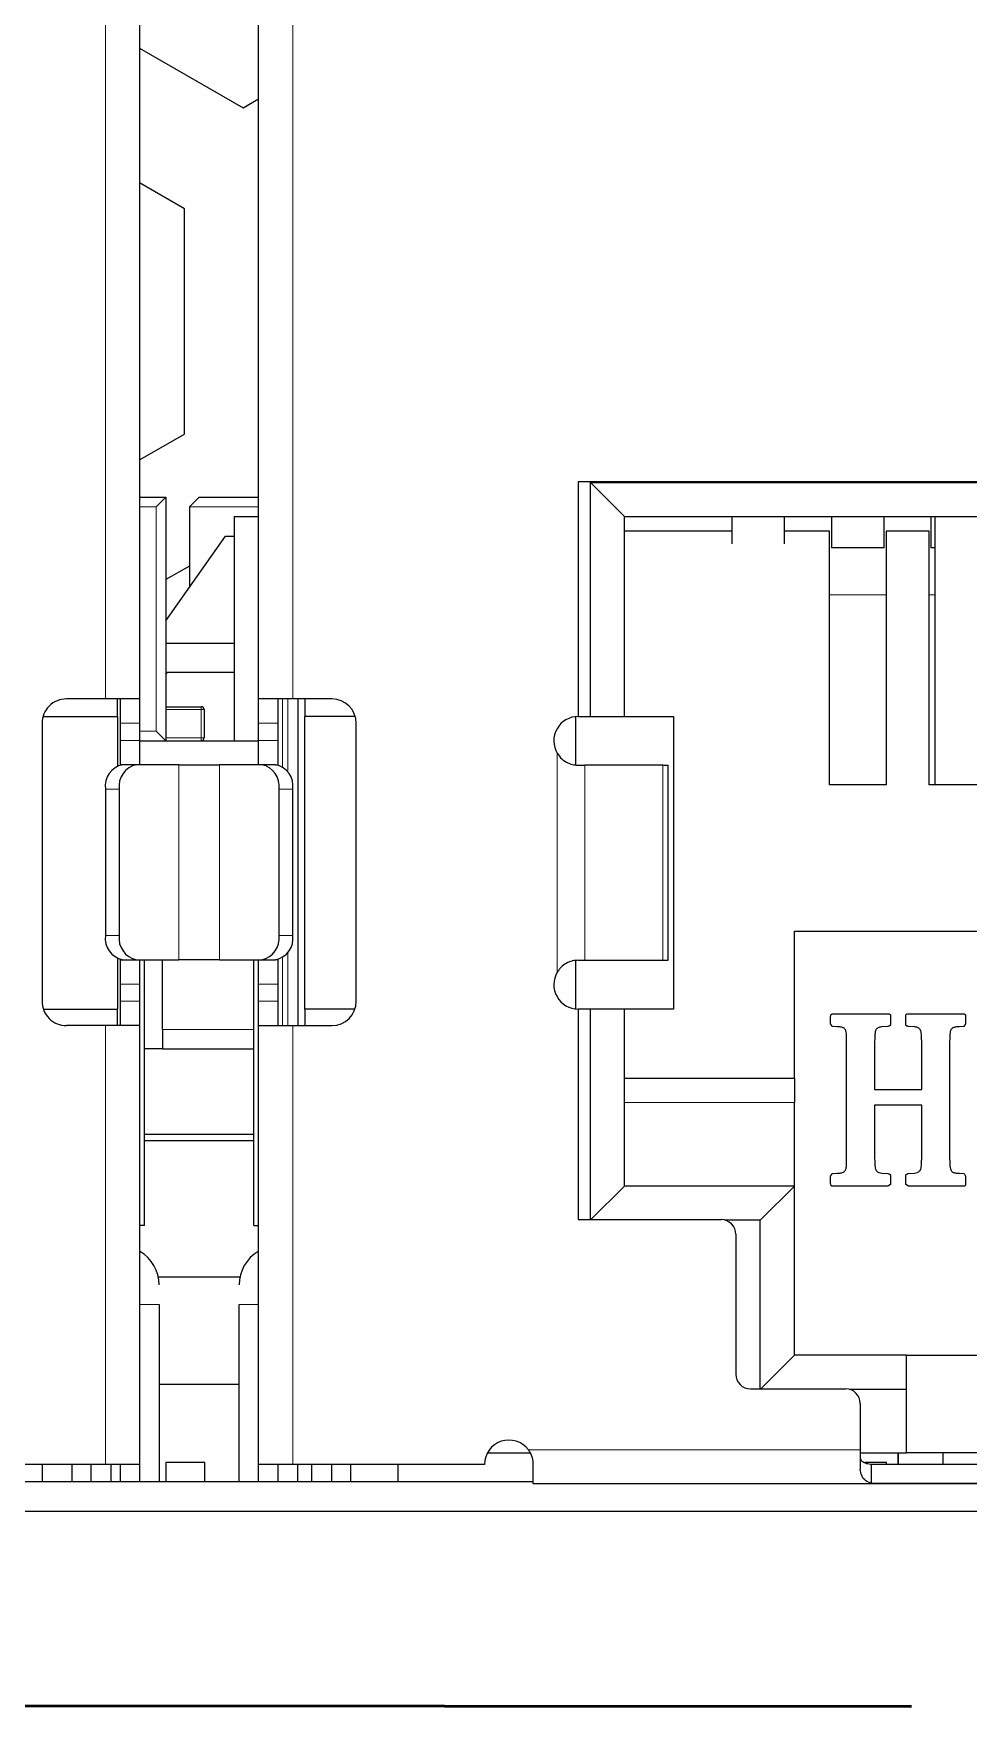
# Model space of a CAD drawing. Extents: x -260425 to 1294666, y -169889 to -2349.
# Drawn here: x 1000585.6 to 1000681.4, y -26633.6 to -26462 of the extents above; entities that cross this region are included whole.
import ezdxf

# ---------------------------------------------------------------- set-up
doc = ezdxf.new("R2010")
doc.units = 0
doc.header["$LTSCALE"] = 100
doc.layers.add('case', color=7, linetype='Continuous')
doc.layers.add('marking', color=7, linetype='Continuous')

# ---------------------------------------------------------------- blocks, each defined once
blk = doc.blocks.new('АТС')
at = {"layer": 'case', "lineweight": 18}
for points in [[(2135.9, 30.29), (2135.9, 30.29), (2135.9, -61.71), (2135.9, -61.71)], [(2155.1, -61.71), (2155.1, -61.71), (2155.1, 30.29), (2155.1, 30.29)], [(2141.1, -42.01), (2141.1, -42.01), (2139.4, -42.01), (2139.4, -42.01)], [(2141.1, -65.01), (2141.1, -65.01), (2141.1, -42.01), (2141.1, -42.01)], [(2151.6, -42.01), (2151.6, -42.01), (2144.5, -42.01), (2144.5, -42.01)], [(2215.9, -51.03), (2215.9, -51.03), (2210.1, -51.03), (2210.1, -51.03)], [(2220.9, -51.03), (2220.9, -51.03), (2220.3, -51.03), (2220.3, -51.03)], [(2154.04, -68.67), (2154.04, -68.67), (2154.04, -61.71), (2154.04, -61.71)], [(2154.58, -61.71), (2154.58, -61.71), (2154.58, -69.18), (2154.58, -69.18)], [(2145.7, -62.81), (2145.7, -62.81), (2142.1, -62.81), (2142.1, -62.81)], [(2145.7, -62.81), (2145.7, -62.81), (2145.7, -62.51), (2145.7, -62.51)], [(2146, -62.81), (2146, -62.81), (2145.7, -62.81), (2145.7, -62.81)], [(2145.7, -65.71), (2145.7, -65.71), (2145.7, -62.81), (2145.7, -62.81)], [(2137.4, -64.21), (2137.4, -64.21), (2139.4, -64.21), (2139.4, -64.21)], [(2139.4, -65.01), (2139.4, -65.01), (2141.1, -65.01), (2141.1, -65.01)], [(2151.6, -64.21), (2151.6, -64.21), (2153.6, -64.21), (2153.6, -64.21)], [(2139.4, -65.96), (2139.4, -65.96), (2137.4, -65.96), (2137.4, -65.96)], [(2142.1, -65.71), (2142.1, -65.71), (2145.7, -65.71), (2145.7, -65.71)], [(2145.7, -65.71), (2145.7, -65.71), (2146, -65.71), (2146, -65.71)], [(2145.7, -66.01), (2145.7, -66.01), (2145.7, -65.71), (2145.7, -65.71)], [(2151.6, -65.96), (2151.6, -65.96), (2153.6, -65.96), (2153.6, -65.96)], [(2143.41, -88.46), (2143.41, -88.46), (2143.41, -68.46), (2143.41, -68.46)], [(2147.59, -68.46), (2147.59, -68.46), (2147.59, -88.46), (2147.59, -88.46)], [(2182.2, -67.29), (2182.2, -67.29), (2182.2, -89.73), (2182.2, -89.73)], [(2185.04, -68.51), (2185.04, -68.51), (2185.04, -88.51), (2185.04, -88.51)], [(2193.03, -88.51), (2193.03, -88.51), (2193.03, -68.51), (2193.03, -68.51)], [(2135.9, -70.96), (2135.9, -70.96), (2137.31, -70.96), (2137.31, -70.96)], [(2155.1, -70.96), (2155.1, -70.96), (2153.69, -70.96), (2153.69, -70.96)], [(2137.31, -85.96), (2137.31, -85.96), (2135.9, -85.96), (2135.9, -85.96)], [(2155.1, -85.96), (2155.1, -85.96), (2153.69, -85.96), (2153.69, -85.96)], [(2154.04, -95.21), (2154.04, -95.21), (2154.04, -88.25), (2154.04, -88.25)], [(2154.58, -87.74), (2154.58, -87.74), (2154.58, -95.21), (2154.58, -95.21)], [(2139.4, -90.96), (2139.4, -90.96), (2137.4, -90.96), (2137.4, -90.96)], [(2151.6, -90.96), (2151.6, -90.96), (2153.6, -90.96), (2153.6, -90.96)], [(2139.4, -92.71), (2139.4, -92.71), (2137.4, -92.71), (2137.4, -92.71)], [(2153.6, -92.71), (2153.6, -92.71), (2151.6, -92.71), (2151.6, -92.71)], [(2135.9, -95.21), (2135.9, -95.21), (2135.9, -140.21), (2135.9, -140.21)], [(2141.73, -95.61), (2141.73, -95.61), (2151.1, -95.61), (2151.1, -95.61)], [(2155.1, -140.21), (2155.1, -140.21), (2155.1, -95.21), (2155.1, -95.21)], [(2206.5, -103.11), (2206.5, -103.11), (2189.1, -103.11), (2189.1, -103.11)], [(2179.25, -138.71), (2179.25, -138.71), (2213.25, -138.71), (2213.25, -138.71)]]:
    blk.add_open_spline(points, degree=3, dxfattribs=at)
at = {"layer": 'case', "lineweight": 25}
for points in [[(2139.4, 30.29), (2139.4, 30.29), (2139.4, -61.71), (2139.4, -61.71)], [(2151.6, -61.71), (2151.6, -61.71), (2151.6, 30.29), (2151.6, 30.29)], [(2139.4, 5.02), (2139.4, 5.02), (2150, -1.1), (2150, -1.1)], [(2150, -1.1), (2150, -1.1), (2151.6, -0.18), (2151.6, -0.18)], [(2144, -11.46), (2144, -11.46), (2139.4, -8.8), (2139.4, -8.8)], [(2144, -34.55), (2144, -34.55), (2144, -11.46), (2144, -11.46)], [(2139.4, -37.21), (2139.4, -37.21), (2144, -34.55), (2144, -34.55)], [(2290.15, -39.46), (2290.15, -39.46), (2184.35, -39.46), (2184.35, -39.46)], [(2184.35, -39.46), (2184.35, -39.46), (2184.35, -63.51), (2184.35, -63.51)], [(2139.4, -41.01), (2139.4, -41.01), (2142.1, -41.01), (2142.1, -41.01)], [(2142.1, -41.01), (2142.1, -41.01), (2141.1, -42.01), (2141.1, -42.01)], [(2142.1, -41.01), (2142.1, -41.01), (2142.1, -66.01), (2142.1, -66.01)], [(2144.5, -42.01), (2144.5, -42.01), (2145.5, -41.01), (2145.5, -41.01)], [(2145.5, -41.01), (2145.5, -41.01), (2151.6, -41.01), (2151.6, -41.01)], [(2185.6, -39.51), (2185.6, -39.51), (2290.15, -39.51), (2290.15, -39.51)], [(2185.6, -63.51), (2185.6, -63.51), (2185.6, -39.51), (2185.6, -39.51)], [(2185.6, -39.51), (2185.6, -39.51), (2189.1, -43.01), (2189.1, -43.01)], [(2144.5, -42.01), (2144.5, -42.01), (2144.5, -50.29), (2144.5, -50.29)], [(2149.1, -43.01), (2149.1, -43.01), (2149.1, -66.01), (2149.1, -66.01)], [(2149.1, -43.01), (2149.1, -43.01), (2151.6, -43.01), (2151.6, -43.01)], [(2189.1, -43.01), (2189.1, -43.01), (2287.9, -43.01), (2287.9, -43.01)], [(2189.1, -63.51), (2189.1, -63.51), (2189.1, -43.01), (2189.1, -43.01)], [(2200.1, -44.51), (2200.1, -44.51), (2189.1, -44.51), (2189.1, -44.51)], [(2200.1, -43.01), (2200.1, -43.01), (2200.1, -45.8), (2200.1, -45.8)], [(2205.5, -45.8), (2205.5, -45.8), (2205.5, -43.01), (2205.5, -43.01)], [(2205.7, -44.51), (2205.7, -44.51), (2205.5, -44.51), (2205.5, -44.51)], [(2210.1, -44.51), (2210.1, -44.51), (2205.7, -44.51), (2205.7, -44.51)], [(2210.1, -70.51), (2210.1, -70.51), (2210.1, -44.51), (2210.1, -44.51)], [(2210.3, -43.01), (2210.3, -43.01), (2210.3, -46.21), (2210.3, -46.21)], [(2215.7, -46.21), (2215.7, -46.21), (2215.7, -43.01), (2215.7, -43.01)], [(2215.9, -44.51), (2215.9, -44.51), (2215.9, -70.51), (2215.9, -70.51)], [(2220.3, -44.51), (2220.3, -44.51), (2215.9, -44.51), (2215.9, -44.51)], [(2220.3, -70.51), (2220.3, -70.51), (2220.3, -44.51), (2220.3, -44.51)], [(2220.5, -43.01), (2220.5, -43.01), (2220.5, -46.21), (2220.5, -46.21)], [(2220.9, -43.01), (2220.9, -43.01), (2220.9, -70.51), (2220.9, -70.51)], [(2142.1, -53.72), (2142.1, -53.72), (2148.2, -45.01), (2148.2, -45.01)], [(2148.2, -45.01), (2148.2, -45.01), (2149.1, -45.01), (2149.1, -45.01)], [(2215.7, -46.21), (2215.7, -46.21), (2210.3, -46.21), (2210.3, -46.21)], [(2220.9, -46.21), (2220.9, -46.21), (2220.5, -46.21), (2220.5, -46.21)], [(2144.5, -48.09), (2144.5, -48.09), (2142.1, -49.47), (2142.1, -49.47)], [(2142.1, -56.01), (2142.1, -56.01), (2142.23, -56.01), (2142.23, -56.01)], [(2142.23, -56.01), (2142.23, -56.01), (2149.1, -56.01), (2149.1, -56.01)], [(2142.14, -59.08), (2142.14, -59.08), (2142.1, -59.23), (2142.1, -59.23)], [(2142.23, -59.01), (2142.19, -59.01), (2142.15, -59.04), (2142.14, -59.08)], [(2149.1, -59.01), (2149.1, -59.01), (2142.23, -59.01), (2142.23, -59.01)], [(2135.9, -61.71), (2135.9, -61.71), (2131.9, -61.71), (2131.9, -61.71)], [(2139.4, -61.71), (2139.4, -61.71), (2135.9, -61.71), (2135.9, -61.71)], [(2137.15, -63.51), (2137.15, -63.51), (2137.15, -61.71), (2137.15, -61.71)], [(2137.4, -61.71), (2137.4, -61.71), (2137.4, -64.21), (2137.4, -64.21)], [(2139.4, -61.71), (2139.4, -61.71), (2139.4, -64.21), (2139.4, -64.21)], [(2155.1, -61.71), (2155.1, -61.71), (2151.6, -61.71), (2151.6, -61.71)], [(2151.6, -64.21), (2151.6, -64.21), (2151.6, -61.71), (2151.6, -61.71)], [(2153.6, -64.21), (2153.6, -64.21), (2153.6, -61.71), (2153.6, -61.71)], [(2159.1, -61.71), (2159.1, -61.71), (2155.1, -61.71), (2155.1, -61.71)], [(2155.6, -61.71), (2155.6, -61.71), (2155.6, -95.21), (2155.6, -95.21)], [(2156.35, -61.71), (2156.35, -61.71), (2156.35, -63.51), (2156.35, -63.51)], [(2161.6, -64.21), (2161.6, -62.83), (2160.48, -61.71), (2159.1, -61.71)], [(2142.1, -62.51), (2142.1, -62.51), (2145.7, -62.51), (2145.7, -62.51)], [(2146, -62.81), (2146, -62.81), (2146, -65.71), (2146, -65.71)], [(2129.4, -64.21), (2129.4, -64.21), (2129.4, -92.71), (2129.4, -92.71)], [(2129.5, -63.51), (2129.5, -63.51), (2137.15, -63.51), (2137.15, -63.51)], [(2137.15, -63.51), (2137.15, -63.51), (2137.15, -68.57), (2137.15, -68.57)], [(2137.4, -64.21), (2137.4, -64.21), (2137.4, -65.96), (2137.4, -65.96)], [(2139.4, -64.21), (2139.4, -64.21), (2139.4, -65.96), (2139.4, -65.96)], [(2142.1, -66.01), (2142.1, -66.01), (2141.1, -65.01), (2141.1, -65.01)], [(2151.6, -65.96), (2151.6, -65.96), (2151.6, -64.21), (2151.6, -64.21)], [(2153.6, -65.96), (2153.6, -65.96), (2153.6, -64.21), (2153.6, -64.21)], [(2161.5, -63.51), (2161.5, -63.51), (2156.35, -63.51), (2156.35, -63.51)], [(2156.35, -93.51), (2156.35, -93.51), (2156.35, -63.51), (2156.35, -63.51)], [(2161.6, -92.71), (2161.6, -92.71), (2161.6, -64.21), (2161.6, -64.21)], [(2184.1, -68.48), (2184.1, -68.48), (2184.1, -63.52), (2184.1, -63.52)], [(2184.35, -63.51), (2184.35, -63.51), (2185.6, -63.51), (2185.6, -63.51)], [(2185.6, -63.51), (2185.6, -63.51), (2189.1, -63.51), (2189.1, -63.51)], [(2189.1, -63.51), (2189.1, -63.51), (2194.1, -63.51), (2194.1, -63.51)], [(2194.1, -63.51), (2194.1, -63.51), (2194.1, -93.51), (2194.1, -93.51)], [(2137.4, -65.96), (2137.4, -65.96), (2137.4, -68.46), (2137.4, -68.46)], [(2139.4, -65.96), (2139.4, -65.96), (2139.4, -68.46), (2139.4, -68.46)], [(2139.4, -66.01), (2139.4, -66.01), (2151.6, -66.01), (2151.6, -66.01)], [(2151.6, -68.46), (2151.6, -68.46), (2151.6, -65.96), (2151.6, -65.96)], [(2153.6, -68.46), (2153.6, -68.46), (2153.6, -65.96), (2153.6, -65.96)], [(2137.67, -68.46), (2136.51, -68.69), (2135.73, -69.79), (2135.9, -70.96)], [(2139.08, -68.46), (2137.92, -68.69), (2137.15, -69.79), (2137.31, -70.96)], [(2137.67, -68.46), (2137.67, -68.46), (2137.4, -68.46), (2137.4, -68.46)], [(2137.4, -68.46), (2137.4, -68.46), (2137.4, -68.49), (2137.4, -68.49)], [(2139.08, -68.46), (2139.08, -68.46), (2137.67, -68.46), (2137.67, -68.46)], [(2143.41, -68.46), (2143.41, -68.46), (2139.08, -68.46), (2139.08, -68.46)], [(2143.41, -68.46), (2143.41, -68.46), (2145.5, -68.46), (2145.5, -68.46)], [(2145.5, -68.46), (2145.5, -68.46), (2147.59, -68.46), (2147.59, -68.46)], [(2151.92, -68.46), (2151.92, -68.46), (2147.59, -68.46), (2147.59, -68.46)], [(2153.69, -70.96), (2153.85, -69.79), (2153.08, -68.69), (2151.92, -68.46)], [(2153.33, -68.46), (2153.33, -68.46), (2151.92, -68.46), (2151.92, -68.46)], [(2155.1, -70.96), (2155.27, -69.79), (2154.49, -68.69), (2153.33, -68.46)], [(2153.33, -68.46), (2153.33, -68.46), (2153.6, -68.46), (2153.6, -68.46)], [(2153.6, -68.49), (2153.6, -68.49), (2153.6, -68.46), (2153.6, -68.46)], [(2184.35, -68.51), (2184.35, -68.51), (2185.04, -68.51), (2185.04, -68.51)], [(2193.03, -68.51), (2193.03, -68.51), (2185.04, -68.51), (2185.04, -68.51)], [(2193.03, -68.51), (2193.03, -68.51), (2193.56, -68.51), (2193.56, -68.51)], [(2193.56, -88.51), (2193.56, -88.51), (2193.56, -68.51), (2193.56, -68.51)], [(2135.9, -70.96), (2135.9, -70.96), (2135.9, -85.96), (2135.9, -85.96)], [(2137.31, -70.96), (2137.31, -70.96), (2137.31, -85.96), (2137.31, -85.96)], [(2153.69, -85.96), (2153.69, -85.96), (2153.69, -70.96), (2153.69, -70.96)], [(2155.1, -85.96), (2155.1, -85.96), (2155.1, -70.96), (2155.1, -70.96)], [(2215.9, -70.51), (2215.9, -70.51), (2210.1, -70.51), (2210.1, -70.51)], [(2226.1, -70.51), (2226.1, -70.51), (2220.3, -70.51), (2220.3, -70.51)], [(2206.5, -85.51), (2206.5, -85.51), (2270.5, -85.51), (2270.5, -85.51)], [(2206.5, -100.61), (2206.5, -100.61), (2206.5, -85.51), (2206.5, -85.51)], [(2135.9, -85.96), (2135.73, -87.13), (2136.51, -88.22), (2137.67, -88.46)], [(2137.31, -85.96), (2137.15, -87.13), (2137.92, -88.22), (2139.08, -88.46)], [(2151.92, -88.46), (2153.08, -88.22), (2153.85, -87.13), (2153.69, -85.96)], [(2153.33, -88.46), (2154.49, -88.22), (2155.27, -87.13), (2155.1, -85.96)], [(2137.15, -88.35), (2137.15, -88.35), (2137.15, -93.51), (2137.15, -93.51)], [(2137.4, -88.43), (2137.4, -88.43), (2137.4, -88.46), (2137.4, -88.46)], [(2137.4, -88.46), (2137.4, -88.46), (2137.67, -88.46), (2137.67, -88.46)], [(2137.4, -88.46), (2137.4, -88.46), (2137.4, -90.96), (2137.4, -90.96)], [(2137.67, -88.46), (2137.67, -88.46), (2139.08, -88.46), (2139.08, -88.46)], [(2139.08, -88.46), (2139.08, -88.46), (2143.41, -88.46), (2143.41, -88.46)], [(2139.4, -88.46), (2139.4, -88.46), (2139.4, -90.96), (2139.4, -90.96)], [(2139.9, -115.71), (2139.9, -115.71), (2139.9, -88.46), (2139.9, -88.46)], [(2141.73, -95.61), (2141.73, -95.61), (2141.73, -88.46), (2141.73, -88.46)], [(2145.5, -88.46), (2145.5, -88.46), (2143.41, -88.46), (2143.41, -88.46)], [(2147.59, -88.46), (2147.59, -88.46), (2145.5, -88.46), (2145.5, -88.46)], [(2147.59, -88.46), (2147.59, -88.46), (2151.92, -88.46), (2151.92, -88.46)], [(2151.1, -115.71), (2151.1, -115.71), (2151.1, -88.46), (2151.1, -88.46)], [(2151.6, -90.96), (2151.6, -90.96), (2151.6, -88.46), (2151.6, -88.46)], [(2151.92, -88.46), (2151.92, -88.46), (2153.33, -88.46), (2153.33, -88.46)], [(2153.6, -88.46), (2153.6, -88.46), (2153.33, -88.46), (2153.33, -88.46)], [(2153.6, -88.46), (2153.6, -88.46), (2153.6, -88.43), (2153.6, -88.43)], [(2153.6, -90.96), (2153.6, -90.96), (2153.6, -88.46), (2153.6, -88.46)], [(2184.1, -93.49), (2184.1, -93.49), (2184.1, -88.54), (2184.1, -88.54)], [(2184.35, -88.51), (2184.35, -88.51), (2185.04, -88.51), (2185.04, -88.51)], [(2185.04, -88.51), (2185.04, -88.51), (2193.03, -88.51), (2193.03, -88.51)], [(2193.03, -88.51), (2193.03, -88.51), (2193.56, -88.51), (2193.56, -88.51)], [(2137.4, -90.96), (2137.4, -90.96), (2137.4, -92.71), (2137.4, -92.71)], [(2139.4, -90.96), (2139.4, -90.96), (2139.4, -92.71), (2139.4, -92.71)], [(2151.6, -92.71), (2151.6, -92.71), (2151.6, -90.96), (2151.6, -90.96)], [(2153.6, -92.71), (2153.6, -92.71), (2153.6, -90.96), (2153.6, -90.96)], [(2129.53, -93.51), (2129.53, -93.51), (2137.15, -93.51), (2137.15, -93.51)], [(2137.15, -95.21), (2137.15, -95.21), (2137.15, -93.51), (2137.15, -93.51)], [(2137.4, -92.71), (2137.4, -92.71), (2137.4, -95.21), (2137.4, -95.21)], [(2139.4, -92.71), (2139.4, -92.71), (2139.4, -95.21), (2139.4, -95.21)], [(2151.6, -95.21), (2151.6, -95.21), (2151.6, -92.71), (2151.6, -92.71)], [(2153.6, -95.21), (2153.6, -95.21), (2153.6, -92.71), (2153.6, -92.71)], [(2156.35, -93.51), (2156.35, -93.51), (2156.35, -95.21), (2156.35, -95.21)], [(2161.47, -93.51), (2161.47, -93.51), (2156.35, -93.51), (2156.35, -93.51)], [(2159.1, -95.21), (2160.48, -95.21), (2161.6, -94.09), (2161.6, -92.71)], [(2185.6, -93.51), (2185.6, -93.51), (2184.35, -93.51), (2184.35, -93.51)], [(2184.35, -93.51), (2184.35, -93.51), (2184.35, -115.11), (2184.35, -115.11)], [(2185.6, -115.11), (2185.6, -115.11), (2185.6, -93.51), (2185.6, -93.51)], [(2189.1, -93.51), (2189.1, -93.51), (2185.6, -93.51), (2185.6, -93.51)], [(2189.1, -111.66), (2189.1, -111.66), (2189.1, -93.51), (2189.1, -93.51)], [(2194.1, -93.51), (2194.1, -93.51), (2189.1, -93.51), (2189.1, -93.51)], [(2210.22, -95.03), (2210.22, -95.03), (2210.22, -94.28), (2210.22, -94.28)], [(2210.43, -94.01), (2210.43, -94.01), (2216.08, -94.01), (2216.08, -94.01)], [(2216.36, -94.19), (2216.36, -94.19), (2216.36, -95.04), (2216.36, -95.04)], [(2217.91, -95.04), (2217.91, -95.04), (2217.91, -94.19), (2217.91, -94.19)], [(2218.19, -94.01), (2218.19, -94.01), (2223.85, -94.01), (2223.85, -94.01)], [(2224.05, -94.28), (2224.05, -94.28), (2224.05, -95.03), (2224.05, -95.03)], [(2135.9, -95.21), (2135.9, -95.21), (2131.9, -95.21), (2131.9, -95.21)], [(2139.4, -95.21), (2139.4, -95.21), (2135.9, -95.21), (2135.9, -95.21)], [(2139.4, -95.21), (2139.4, -95.21), (2139.4, -140.21), (2139.4, -140.21)], [(2141.73, -95.61), (2141.73, -95.61), (2141.73, -97.61), (2141.73, -97.61)], [(2151.6, -140.21), (2151.6, -140.21), (2151.6, -95.21), (2151.6, -95.21)], [(2151.6, -95.21), (2151.6, -95.21), (2155.1, -95.21), (2155.1, -95.21)], [(2155.1, -95.21), (2155.1, -95.21), (2159.1, -95.21), (2159.1, -95.21)], [(2210.4, -95.29), (2210.4, -95.29), (2210.22, -95.03), (2210.22, -95.03)], [(2210.86, -95.33), (2210.86, -95.33), (2210.4, -95.29), (2210.4, -95.29)], [(2211.19, -95.35), (2211.19, -95.35), (2210.86, -95.33), (2210.86, -95.33)], [(2216.09, -95.29), (2216.09, -95.29), (2215.47, -95.34), (2215.47, -95.34)], [(2218.8, -95.34), (2218.8, -95.34), (2218.18, -95.29), (2218.18, -95.29)], [(2223.42, -95.33), (2223.42, -95.33), (2223.09, -95.35), (2223.09, -95.35)], [(2223.87, -95.29), (2223.87, -95.29), (2223.42, -95.33), (2223.42, -95.33)], [(2224.05, -95.03), (2224.05, -95.03), (2223.87, -95.29), (2223.87, -95.29)], [(2141.73, -97.61), (2141.73, -97.61), (2139.9, -97.61), (2139.9, -97.61)], [(2141.73, -97.61), (2141.73, -97.61), (2151.1, -97.61), (2151.1, -97.61)], [(2211.86, -109.31), (2211.86, -109.31), (2211.86, -96.37), (2211.86, -96.37)], [(2214.74, -96.37), (2214.74, -96.37), (2214.73, -97.03), (2214.73, -97.03)], [(2214.73, -97.03), (2214.73, -97.03), (2214.73, -101.75), (2214.73, -101.75)], [(2219.55, -97.03), (2219.55, -97.03), (2219.54, -96.37), (2219.54, -96.37)], [(2219.55, -101.75), (2219.55, -101.75), (2219.55, -97.03), (2219.55, -97.03)], [(2222.41, -97.06), (2222.41, -97.06), (2222.41, -108.62), (2222.41, -108.62)], [(2189.1, -100.61), (2189.1, -100.61), (2206.5, -100.61), (2206.5, -100.61)], [(2214.73, -101.75), (2214.73, -101.75), (2219.55, -101.75), (2219.55, -101.75)], [(2206.5, -111.66), (2206.5, -111.66), (2206.5, -103.11), (2206.5, -103.11)], [(2219.55, -103.36), (2219.55, -103.36), (2214.73, -103.36), (2214.73, -103.36)], [(2214.73, -103.36), (2214.73, -103.36), (2214.73, -108.64), (2214.73, -108.64)], [(2219.55, -108.64), (2219.55, -108.64), (2219.55, -103.36), (2219.55, -103.36)], [(2151.1, -106.39), (2151.1, -106.39), (2139.9, -106.39), (2139.9, -106.39)], [(2151.1, -107.01), (2151.1, -107.01), (2139.9, -107.01), (2139.9, -107.01)], [(2214.73, -108.64), (2214.73, -108.64), (2214.74, -109.3), (2214.74, -109.3)], [(2219.54, -109.3), (2219.54, -109.3), (2219.55, -108.64), (2219.55, -108.64)], [(2210.22, -110.65), (2210.22, -110.65), (2210.4, -110.39), (2210.4, -110.39)], [(2210.22, -111.4), (2210.22, -111.4), (2210.22, -110.65), (2210.22, -110.65)], [(2210.4, -110.39), (2210.4, -110.39), (2210.86, -110.35), (2210.86, -110.35)], [(2210.86, -110.35), (2210.86, -110.35), (2211.19, -110.33), (2211.19, -110.33)], [(2215.47, -110.34), (2215.47, -110.34), (2216.09, -110.39), (2216.09, -110.39)], [(2216.36, -111.49), (2216.36, -111.49), (2216.08, -111.67), (2216.08, -111.67)], [(2216.36, -110.65), (2216.36, -110.65), (2216.36, -111.49), (2216.36, -111.49)], [(2217.91, -111.49), (2217.91, -111.49), (2217.91, -110.65), (2217.91, -110.65)], [(2218.19, -111.67), (2218.19, -111.67), (2217.91, -111.49), (2217.91, -111.49)], [(2218.18, -110.39), (2218.18, -110.39), (2218.8, -110.34), (2218.8, -110.34)], [(2223.1, -110.33), (2223.1, -110.33), (2223.44, -110.35), (2223.44, -110.35)], [(2223.44, -110.35), (2223.44, -110.35), (2223.9, -110.39), (2223.9, -110.39)], [(2223.9, -110.39), (2223.9, -110.39), (2224.05, -110.66), (2224.05, -110.66)], [(2224.05, -110.66), (2224.05, -110.66), (2224.05, -111.4), (2224.05, -111.4)], [(2185.65, -115.11), (2185.65, -115.11), (2189.1, -111.66), (2189.1, -111.66)], [(2206.5, -111.66), (2206.5, -111.66), (2189.1, -111.66), (2189.1, -111.66)], [(2203, -115.16), (2203, -115.16), (2206.5, -111.66), (2206.5, -111.66)], [(2206.5, -129.01), (2206.5, -129.01), (2206.5, -111.66), (2206.5, -111.66)], [(2216.08, -111.67), (2216.08, -111.67), (2210.43, -111.67), (2210.43, -111.67)], [(2223.88, -111.67), (2223.88, -111.67), (2218.19, -111.67), (2218.19, -111.67)], [(2139.9, -115.71), (2139.9, -115.71), (2139.4, -115.71), (2139.4, -115.71)], [(2151.1, -115.71), (2151.1, -115.71), (2151.6, -115.71), (2151.6, -115.71)], [(2184.35, -115.11), (2184.35, -115.11), (2199, -115.11), (2199, -115.11)], [(2203, -115.16), (2203, -115.16), (2199.38, -115.16), (2199.38, -115.16)], [(2200.5, -116.61), (2200.5, -116.61), (2200.5, -130.96), (2200.5, -130.96)], [(2203, -132.46), (2203, -132.46), (2203, -115.16), (2203, -115.16)], [(2141.4, -121.81), (2141.4, -120.39), (2140.65, -119.08), (2139.44, -118.36)], [(2151.56, -118.36), (2150.35, -119.09), (2149.6, -120.39), (2149.6, -121.81)], [(2149.68, -121.01), (2149.68, -121.01), (2141.32, -121.01), (2141.32, -121.01)], [(2141.4, -123.81), (2141.4, -123.81), (2141.4, -142.01), (2141.4, -142.01)], [(2149.6, -142.01), (2149.6, -142.01), (2149.6, -123.81), (2149.6, -123.81)], [(2203.05, -132.46), (2203.05, -132.46), (2206.5, -129.01), (2206.5, -129.01)], [(2218, -129.01), (2218, -129.01), (2206.5, -129.01), (2206.5, -129.01)], [(2218, -132.51), (2218, -132.51), (2218, -129.01), (2218, -129.01)], [(2218, -129.01), (2218, -129.01), (2259, -129.01), (2259, -129.01)], [(2149.6, -132.01), (2149.6, -132.01), (2141.4, -132.01), (2141.4, -132.01)], [(2202, -132.46), (2202, -132.46), (2211.75, -132.46), (2211.75, -132.46)], [(2218, -132.51), (2218, -132.51), (2212.13, -132.51), (2212.13, -132.51)], [(2218, -139.01), (2218, -139.01), (2218, -132.51), (2218, -132.51)], [(2213.25, -133.96), (2213.25, -133.96), (2213.25, -138.71), (2213.25, -138.71)], [(2213.25, -138.71), (2213.25, -138.71), (2213.25, -140.71), (2213.25, -140.71)], [(2135.9, -140.21), (2135.9, -140.21), (2116.25, -140.21), (2116.25, -140.21)], [(2129.4, -140.21), (2129.4, -140.21), (2129.4, -142.01), (2129.4, -142.01)], [(2132.45, -140.21), (2132.45, -140.21), (2132.45, -142.01), (2132.45, -142.01)], [(2134.45, -142.01), (2134.45, -142.01), (2134.45, -140.21), (2134.45, -140.21)], [(2139.4, -140.21), (2139.4, -140.21), (2135.9, -140.21), (2135.9, -140.21)], [(2136.45, -140.21), (2136.45, -140.21), (2136.45, -142.01), (2136.45, -142.01)], [(2137.4, -140.21), (2137.4, -140.21), (2137.4, -142.01), (2137.4, -142.01)], [(2139.4, -140.21), (2139.4, -140.21), (2139.4, -142.01), (2139.4, -142.01)], [(2146.1, -140.01), (2146.1, -140.01), (2142.1, -140.01), (2142.1, -140.01)], [(2142.1, -140.01), (2142.1, -140.01), (2142.1, -142.01), (2142.1, -142.01)], [(2146.1, -142.01), (2146.1, -142.01), (2146.1, -140.01), (2146.1, -140.01)], [(2155.1, -140.21), (2155.1, -140.21), (2151.6, -140.21), (2151.6, -140.21)], [(2151.6, -142.01), (2151.6, -142.01), (2151.6, -140.21), (2151.6, -140.21)], [(2153.6, -142.01), (2153.6, -142.01), (2153.6, -140.21), (2153.6, -140.21)], [(2174.75, -140.21), (2174.75, -140.21), (2155.1, -140.21), (2155.1, -140.21)], [(2155.6, -142.01), (2155.6, -142.01), (2155.6, -140.21), (2155.6, -140.21)], [(2157.05, -142.01), (2157.05, -142.01), (2157.05, -140.21), (2157.05, -140.21)], [(2159.05, -140.21), (2159.05, -140.21), (2159.05, -142.01), (2159.05, -142.01)], [(2161.05, -142.01), (2161.05, -142.01), (2161.05, -140.21), (2161.05, -140.21)], [(2165.85, -140.21), (2165.85, -140.21), (2165.85, -142.01), (2165.85, -142.01)], [(2175.06, -139.01), (2175.06, -139.01), (2179.43, -139.01), (2179.43, -139.01)], [(2179.75, -142.21), (2179.75, -142.21), (2179.75, -140.21), (2179.75, -140.21)], [(2213.25, -139.01), (2213.25, -139.01), (2218, -139.01), (2218, -139.01)], [(2215.95, -140.01), (2215.95, -140.01), (2213.72, -140.01), (2213.72, -140.01)], [(2214.42, -142.17), (2214.42, -142.17), (2214.42, -140.19), (2214.42, -140.19)], [(2214.42, -140.19), (2214.42, -140.19), (2260.08, -140.19), (2260.08, -140.19)], [(2215.95, -140.19), (2215.95, -140.19), (2215.95, -140.01), (2215.95, -140.01)], [(2217.1, -139.01), (2217.1, -139.01), (2217.1, -140.19), (2217.1, -140.19)], [(2217.15, -139.01), (2217.15, -139.01), (2217.15, -140.19), (2217.15, -140.19)], [(2259, -139.01), (2259, -139.01), (2218, -139.01), (2218, -139.01)], [(2221.75, -140.19), (2221.75, -140.19), (2221.75, -139.01), (2221.75, -139.01)], [(2179.75, -142.01), (2179.75, -142.01), (2111.25, -142.01), (2111.25, -142.01)], [(2294.75, -142.21), (2294.75, -142.21), (2179.75, -142.21), (2179.75, -142.21)], [(2260.08, -142.17), (2260.08, -142.17), (2214.42, -142.17), (2214.42, -142.17)], [(1965, -145.01), (1965, -145.01), (3427, -145.01), (3427, -145.01)]]:
    blk.add_open_spline(points, degree=3, dxfattribs=at)
for points, knots in [([(2131.9, -61.71), (2131.24, -61.71), (2130.6, -61.97), (2130.13, -62.44), (2130.13, -62.44), (2129.66, -62.91), (2129.4, -63.54), (2129.4, -64.21)], [0, 0, 0, 0, 0.333333, 0.333333, 0.333333, 0.333333, 1, 1, 1, 1]), ([(2146, -62.81), (2146, -62.73), (2145.97, -62.65), (2145.91, -62.59), (2145.91, -62.59), (2145.86, -62.54), (2145.78, -62.51), (2145.7, -62.51)], [0, 0, 0, 0, 0.333333, 0.333333, 0.333333, 0.333333, 1, 1, 1, 1]), ([(2184.35, -63.51), (2183.45, -63.51), (2182.62, -63.99), (2182.18, -64.77), (2182.18, -64.77), (2181.73, -65.55), (2181.74, -66.51), (2182.2, -67.29)], [0, 0, 0, 0, 0.333333, 0.333333, 0.333333, 0.333333, 1, 1, 1, 1]), ([(2145.7, -66.01), (2145.78, -66.01), (2145.86, -65.98), (2145.91, -65.92), (2145.91, -65.92), (2145.97, -65.86), (2146, -65.79), (2146, -65.71)], [0, 0, 0, 0, 0.333333, 0.333333, 0.333333, 0.333333, 1, 1, 1, 1]), ([(2182.2, -67.29), (2182.35, -67.49), (2182.5, -67.7), (2182.68, -67.87), (2182.68, -67.87), (2182.86, -68.04), (2183.08, -68.17), (2183.3, -68.27), (2183.3, -68.27), (2183.5, -68.37), (2183.71, -68.43), (2183.9, -68.47), (2183.9, -68.47), (2184.06, -68.49), (2184.2, -68.5), (2184.35, -68.51)], [0, 0, 0, 0, 0.2, 0.2, 0.2, 0.2, 0.4, 0.4, 0.4, 0.4, 0.6, 0.6, 0.6, 0.6, 1, 1, 1, 1]), ([(2184.35, -88.51), (2184.16, -88.52), (2183.97, -88.53), (2183.76, -88.58), (2183.76, -88.58), (2183.56, -88.63), (2183.33, -88.71), (2183.12, -88.83), (2183.12, -88.83), (2182.92, -88.94), (2182.73, -89.08), (2182.57, -89.25), (2182.57, -89.25), (2182.44, -89.39), (2182.32, -89.56), (2182.2, -89.73)], [0, 0, 0, 0, 0.2, 0.2, 0.2, 0.2, 0.4, 0.4, 0.4, 0.4, 0.6, 0.6, 0.6, 0.6, 1, 1, 1, 1]), ([(2182.2, -89.73), (2181.74, -90.5), (2181.73, -91.46), (2182.18, -92.24), (2182.18, -92.24), (2182.62, -93.02), (2183.45, -93.51), (2184.35, -93.51)], [0, 0, 0, 0, 0.333333, 0.333333, 0.333333, 0.333333, 1, 1, 1, 1]), ([(2129.4, -92.71), (2129.4, -93.37), (2129.66, -94.01), (2130.13, -94.47), (2130.13, -94.47), (2130.6, -94.94), (2131.24, -95.21), (2131.9, -95.21)], [0, 0, 0, 0, 0.333333, 0.333333, 0.333333, 0.333333, 1, 1, 1, 1]), ([(2210.22, -94.28), (2210.22, -94.24), (2210.23, -94.2), (2210.23, -94.17), (2210.23, -94.17), (2210.24, -94.13), (2210.25, -94.1), (2210.27, -94.08), (2210.27, -94.08), (2210.28, -94.07), (2210.29, -94.06), (2210.3, -94.05), (2210.3, -94.05), (2210.31, -94.04), (2210.33, -94.03), (2210.34, -94.03), (2210.34, -94.03), (2210.35, -94.02), (2210.37, -94.02), (2210.38, -94.01), (2210.38, -94.01), (2210.4, -94.01), (2210.42, -94.01), (2210.43, -94.01)], [0, 0, 0, 0, 0.142857, 0.142857, 0.142857, 0.142857, 0.285714, 0.285714, 0.285714, 0.285714, 0.428571, 0.428571, 0.428571, 0.428571, 0.571429, 0.571429, 0.571429, 0.571429, 0.714286, 0.714286, 0.714286, 0.714286, 1, 1, 1, 1]), ([(2216.08, -94.01), (2216.12, -94.01), (2216.16, -94.01), (2216.2, -94.02), (2216.2, -94.02), (2216.23, -94.03), (2216.26, -94.04), (2216.29, -94.05), (2216.29, -94.05), (2216.3, -94.06), (2216.31, -94.07), (2216.32, -94.08), (2216.32, -94.08), (2216.33, -94.09), (2216.34, -94.1), (2216.34, -94.11), (2216.34, -94.11), (2216.35, -94.12), (2216.36, -94.13), (2216.36, -94.15), (2216.36, -94.15), (2216.36, -94.16), (2216.36, -94.17), (2216.36, -94.19)], [0, 0, 0, 0, 0.142857, 0.142857, 0.142857, 0.142857, 0.285714, 0.285714, 0.285714, 0.285714, 0.428571, 0.428571, 0.428571, 0.428571, 0.571429, 0.571429, 0.571429, 0.571429, 0.714286, 0.714286, 0.714286, 0.714286, 1, 1, 1, 1]), ([(2217.91, -94.19), (2217.91, -94.17), (2217.91, -94.16), (2217.91, -94.15), (2217.91, -94.15), (2217.92, -94.13), (2217.92, -94.12), (2217.93, -94.11), (2217.93, -94.11), (2217.93, -94.1), (2217.94, -94.09), (2217.95, -94.08), (2217.95, -94.08), (2217.96, -94.07), (2217.97, -94.06), (2217.98, -94.05), (2217.98, -94.05), (2218, -94.04), (2218.03, -94.03), (2218.06, -94.02), (2218.06, -94.02), (2218.1, -94.01), (2218.15, -94.01), (2218.19, -94.01)], [0, 0, 0, 0, 0.142857, 0.142857, 0.142857, 0.142857, 0.285714, 0.285714, 0.285714, 0.285714, 0.428571, 0.428571, 0.428571, 0.428571, 0.571429, 0.571429, 0.571429, 0.571429, 0.714286, 0.714286, 0.714286, 0.714286, 1, 1, 1, 1]), ([(2223.85, -94.01), (2223.86, -94.01), (2223.88, -94.01), (2223.89, -94.01), (2223.89, -94.01), (2223.91, -94.02), (2223.92, -94.02), (2223.94, -94.03), (2223.94, -94.03), (2223.95, -94.03), (2223.96, -94.04), (2223.97, -94.05), (2223.97, -94.05), (2223.98, -94.06), (2223.99, -94.07), (2224, -94.08), (2224, -94.08), (2224.02, -94.1), (2224.03, -94.13), (2224.04, -94.17), (2224.04, -94.17), (2224.05, -94.2), (2224.05, -94.24), (2224.05, -94.28)], [0, 0, 0, 0, 0.142857, 0.142857, 0.142857, 0.142857, 0.285714, 0.285714, 0.285714, 0.285714, 0.428571, 0.428571, 0.428571, 0.428571, 0.571429, 0.571429, 0.571429, 0.571429, 0.714286, 0.714286, 0.714286, 0.714286, 1, 1, 1, 1]), ([(2211.69, -95.58), (2211.66, -95.55), (2211.64, -95.52), (2211.6, -95.49), (2211.6, -95.49), (2211.57, -95.47), (2211.53, -95.44), (2211.49, -95.43), (2211.49, -95.43), (2211.4, -95.38), (2211.29, -95.37), (2211.19, -95.35)], [0, 0, 0, 0, 0.25, 0.25, 0.25, 0.25, 0.5, 0.5, 0.5, 0.5, 1, 1, 1, 1]), ([(2211.86, -96.37), (2211.85, -96.21), (2211.85, -96.05), (2211.81, -95.89), (2211.81, -95.89), (2211.8, -95.83), (2211.79, -95.77), (2211.76, -95.71), (2211.76, -95.71), (2211.74, -95.67), (2211.72, -95.63), (2211.69, -95.58)], [0, 0, 0, 0, 0.25, 0.25, 0.25, 0.25, 0.5, 0.5, 0.5, 0.5, 1, 1, 1, 1]), ([(2214.93, -95.54), (2214.9, -95.58), (2214.87, -95.62), (2214.85, -95.66), (2214.85, -95.66), (2214.82, -95.72), (2214.81, -95.78), (2214.79, -95.84), (2214.79, -95.84), (2214.76, -96.02), (2214.75, -96.19), (2214.74, -96.37)], [0, 0, 0, 0, 0.25, 0.25, 0.25, 0.25, 0.5, 0.5, 0.5, 0.5, 1, 1, 1, 1]), ([(2215.47, -95.34), (2215.36, -95.35), (2215.25, -95.37), (2215.15, -95.4), (2215.15, -95.4), (2215.1, -95.42), (2215.06, -95.44), (2215.02, -95.46), (2215.02, -95.46), (2214.99, -95.49), (2214.96, -95.51), (2214.93, -95.54)], [0, 0, 0, 0, 0.25, 0.25, 0.25, 0.25, 0.5, 0.5, 0.5, 0.5, 1, 1, 1, 1]), ([(2216.36, -95.04), (2216.36, -95.08), (2216.36, -95.11), (2216.35, -95.14), (2216.35, -95.14), (2216.34, -95.16), (2216.33, -95.17), (2216.32, -95.19), (2216.32, -95.19), (2216.32, -95.2), (2216.31, -95.21), (2216.3, -95.22), (2216.3, -95.22), (2216.28, -95.23), (2216.27, -95.24), (2216.26, -95.25), (2216.26, -95.25), (2216.24, -95.26), (2216.23, -95.26), (2216.21, -95.27), (2216.21, -95.27), (2216.17, -95.28), (2216.13, -95.29), (2216.09, -95.29)], [0, 0, 0, 0, 0.142857, 0.142857, 0.142857, 0.142857, 0.285714, 0.285714, 0.285714, 0.285714, 0.428571, 0.428571, 0.428571, 0.428571, 0.571429, 0.571429, 0.571429, 0.571429, 0.714286, 0.714286, 0.714286, 0.714286, 1, 1, 1, 1]), ([(2218.18, -95.29), (2218.14, -95.29), (2218.1, -95.28), (2218.06, -95.27), (2218.06, -95.27), (2218.04, -95.26), (2218.03, -95.26), (2218.01, -95.25), (2218.01, -95.25), (2218, -95.24), (2217.98, -95.23), (2217.97, -95.22), (2217.97, -95.22), (2217.96, -95.21), (2217.95, -95.2), (2217.95, -95.19), (2217.95, -95.19), (2217.94, -95.17), (2217.93, -95.16), (2217.92, -95.14), (2217.92, -95.14), (2217.91, -95.11), (2217.91, -95.08), (2217.91, -95.04)], [0, 0, 0, 0, 0.142857, 0.142857, 0.142857, 0.142857, 0.285714, 0.285714, 0.285714, 0.285714, 0.428571, 0.428571, 0.428571, 0.428571, 0.571429, 0.571429, 0.571429, 0.571429, 0.714286, 0.714286, 0.714286, 0.714286, 1, 1, 1, 1]), ([(2219.35, -95.56), (2219.32, -95.53), (2219.29, -95.5), (2219.25, -95.48), (2219.25, -95.48), (2219.21, -95.45), (2219.17, -95.43), (2219.13, -95.41), (2219.13, -95.41), (2219.02, -95.37), (2218.91, -95.36), (2218.8, -95.34)], [0, 0, 0, 0, 0.25, 0.25, 0.25, 0.25, 0.5, 0.5, 0.5, 0.5, 1, 1, 1, 1]), ([(2219.54, -96.37), (2219.53, -96.2), (2219.52, -96.03), (2219.49, -95.86), (2219.49, -95.86), (2219.48, -95.8), (2219.46, -95.74), (2219.43, -95.68), (2219.43, -95.68), (2219.41, -95.64), (2219.38, -95.6), (2219.35, -95.56)], [0, 0, 0, 0, 0.25, 0.25, 0.25, 0.25, 0.5, 0.5, 0.5, 0.5, 1, 1, 1, 1]), ([(2222.54, -95.65), (2222.52, -95.71), (2222.5, -95.77), (2222.48, -95.83), (2222.48, -95.83), (2222.46, -95.92), (2222.45, -96.02), (2222.44, -96.12), (2222.44, -96.12), (2222.42, -96.43), (2222.42, -96.74), (2222.41, -97.06)], [0, 0, 0, 0, 0.25, 0.25, 0.25, 0.25, 0.5, 0.5, 0.5, 0.5, 1, 1, 1, 1]), ([(2223.09, -95.35), (2223.03, -95.36), (2222.96, -95.37), (2222.9, -95.39), (2222.9, -95.39), (2222.85, -95.4), (2222.79, -95.42), (2222.75, -95.45), (2222.75, -95.45), (2222.7, -95.48), (2222.66, -95.51), (2222.63, -95.54), (2222.63, -95.54), (2222.59, -95.57), (2222.57, -95.61), (2222.54, -95.65)], [0, 0, 0, 0, 0.2, 0.2, 0.2, 0.2, 0.4, 0.4, 0.4, 0.4, 0.6, 0.6, 0.6, 0.6, 1, 1, 1, 1]), ([(2206.5, -100.61), (2206.5, -100.64), (2206.5, -100.68), (2206.5, -100.8), (2206.5, -100.8), (2206.5, -100.91), (2206.5, -101.11), (2206.5, -101.34), (2206.5, -101.34), (2206.5, -101.57), (2206.5, -101.85), (2206.5, -102.15), (2206.5, -102.15), (2206.5, -102.45), (2206.5, -102.78), (2206.5, -103.11)], [0, 0, 0, 0, 0.2, 0.2, 0.2, 0.2, 0.4, 0.4, 0.4, 0.4, 0.6, 0.6, 0.6, 0.6, 1, 1, 1, 1]), ([(2211.72, -110.06), (2211.74, -110.02), (2211.76, -109.98), (2211.78, -109.94), (2211.78, -109.94), (2211.8, -109.88), (2211.81, -109.82), (2211.82, -109.77), (2211.82, -109.77), (2211.85, -109.62), (2211.86, -109.46), (2211.86, -109.31)], [0, 0, 0, 0, 0.25, 0.25, 0.25, 0.25, 0.5, 0.5, 0.5, 0.5, 1, 1, 1, 1]), ([(2214.74, -109.3), (2214.75, -109.47), (2214.76, -109.65), (2214.79, -109.82), (2214.79, -109.82), (2214.8, -109.88), (2214.82, -109.94), (2214.85, -110), (2214.85, -110), (2214.87, -110.04), (2214.9, -110.08), (2214.93, -110.12)], [0, 0, 0, 0, 0.25, 0.25, 0.25, 0.25, 0.5, 0.5, 0.5, 0.5, 1, 1, 1, 1]), ([(2219.34, -110.12), (2219.37, -110.08), (2219.4, -110.04), (2219.42, -110), (2219.42, -110), (2219.45, -109.94), (2219.47, -109.88), (2219.48, -109.82), (2219.48, -109.82), (2219.52, -109.65), (2219.53, -109.47), (2219.54, -109.3)], [0, 0, 0, 0, 0.25, 0.25, 0.25, 0.25, 0.5, 0.5, 0.5, 0.5, 1, 1, 1, 1]), ([(2222.41, -108.62), (2222.42, -108.95), (2222.42, -109.27), (2222.45, -109.6), (2222.45, -109.6), (2222.46, -109.7), (2222.47, -109.8), (2222.5, -109.9), (2222.5, -109.9), (2222.51, -109.96), (2222.54, -110.02), (2222.56, -110.08)], [0, 0, 0, 0, 0.25, 0.25, 0.25, 0.25, 0.5, 0.5, 0.5, 0.5, 1, 1, 1, 1]), ([(2210.43, -111.67), (2210.4, -111.67), (2210.37, -111.67), (2210.34, -111.66), (2210.34, -111.66), (2210.33, -111.65), (2210.31, -111.64), (2210.3, -111.64), (2210.3, -111.64), (2210.29, -111.63), (2210.28, -111.62), (2210.27, -111.61), (2210.27, -111.61), (2210.27, -111.59), (2210.26, -111.58), (2210.25, -111.57), (2210.25, -111.57), (2210.24, -111.55), (2210.24, -111.54), (2210.23, -111.52), (2210.23, -111.52), (2210.23, -111.48), (2210.22, -111.44), (2210.22, -111.4)], [0, 0, 0, 0, 0.142857, 0.142857, 0.142857, 0.142857, 0.285714, 0.285714, 0.285714, 0.285714, 0.428571, 0.428571, 0.428571, 0.428571, 0.571429, 0.571429, 0.571429, 0.571429, 0.714286, 0.714286, 0.714286, 0.714286, 1, 1, 1, 1]), ([(2211.19, -110.33), (2211.25, -110.32), (2211.31, -110.31), (2211.37, -110.3), (2211.37, -110.3), (2211.42, -110.29), (2211.47, -110.27), (2211.52, -110.24), (2211.52, -110.24), (2211.56, -110.22), (2211.6, -110.2), (2211.63, -110.16), (2211.63, -110.16), (2211.66, -110.13), (2211.69, -110.1), (2211.72, -110.06)], [0, 0, 0, 0, 0.2, 0.2, 0.2, 0.2, 0.4, 0.4, 0.4, 0.4, 0.6, 0.6, 0.6, 0.6, 1, 1, 1, 1]), ([(2214.93, -110.12), (2214.96, -110.16), (2214.99, -110.19), (2215.03, -110.21), (2215.03, -110.21), (2215.07, -110.24), (2215.11, -110.26), (2215.16, -110.28), (2215.16, -110.28), (2215.26, -110.32), (2215.37, -110.33), (2215.47, -110.34)], [0, 0, 0, 0, 0.25, 0.25, 0.25, 0.25, 0.5, 0.5, 0.5, 0.5, 1, 1, 1, 1]), ([(2216.09, -110.39), (2216.13, -110.39), (2216.17, -110.4), (2216.21, -110.41), (2216.21, -110.41), (2216.23, -110.42), (2216.24, -110.43), (2216.26, -110.44), (2216.26, -110.44), (2216.27, -110.45), (2216.28, -110.46), (2216.3, -110.47), (2216.3, -110.47), (2216.31, -110.48), (2216.32, -110.49), (2216.32, -110.5), (2216.32, -110.5), (2216.33, -110.52), (2216.34, -110.53), (2216.35, -110.55), (2216.35, -110.55), (2216.36, -110.58), (2216.36, -110.62), (2216.36, -110.65)], [0, 0, 0, 0, 0.142857, 0.142857, 0.142857, 0.142857, 0.285714, 0.285714, 0.285714, 0.285714, 0.428571, 0.428571, 0.428571, 0.428571, 0.571429, 0.571429, 0.571429, 0.571429, 0.714286, 0.714286, 0.714286, 0.714286, 1, 1, 1, 1]), ([(2217.91, -110.65), (2217.91, -110.62), (2217.91, -110.58), (2217.92, -110.55), (2217.92, -110.55), (2217.93, -110.53), (2217.94, -110.52), (2217.95, -110.51), (2217.95, -110.51), (2217.95, -110.49), (2217.96, -110.48), (2217.97, -110.47), (2217.97, -110.47), (2218, -110.45), (2218.03, -110.43), (2218.06, -110.42), (2218.06, -110.42), (2218.1, -110.4), (2218.14, -110.4), (2218.18, -110.39)], [0, 0, 0, 0, 0.166667, 0.166667, 0.166667, 0.166667, 0.333333, 0.333333, 0.333333, 0.333333, 0.5, 0.5, 0.5, 0.5, 0.666667, 0.666667, 0.666667, 0.666667, 1, 1, 1, 1]), ([(2218.8, -110.34), (2218.9, -110.33), (2219.01, -110.31), (2219.11, -110.28), (2219.11, -110.28), (2219.15, -110.26), (2219.19, -110.24), (2219.23, -110.21), (2219.23, -110.21), (2219.27, -110.19), (2219.3, -110.16), (2219.34, -110.12)], [0, 0, 0, 0, 0.25, 0.25, 0.25, 0.25, 0.5, 0.5, 0.5, 0.5, 1, 1, 1, 1]), ([(2222.56, -110.08), (2222.59, -110.11), (2222.62, -110.15), (2222.65, -110.18), (2222.65, -110.18), (2222.69, -110.21), (2222.73, -110.24), (2222.77, -110.26), (2222.77, -110.26), (2222.82, -110.28), (2222.87, -110.3), (2222.92, -110.31), (2222.92, -110.31), (2222.98, -110.32), (2223.04, -110.32), (2223.1, -110.33)], [0, 0, 0, 0, 0.2, 0.2, 0.2, 0.2, 0.4, 0.4, 0.4, 0.4, 0.6, 0.6, 0.6, 0.6, 1, 1, 1, 1]), ([(2224.05, -111.4), (2224.05, -111.44), (2224.05, -111.48), (2224.04, -111.52), (2224.04, -111.52), (2224.03, -111.55), (2224.02, -111.58), (2224.01, -111.61), (2224.01, -111.61), (2224, -111.62), (2223.99, -111.63), (2223.98, -111.64), (2223.98, -111.64), (2223.97, -111.64), (2223.96, -111.65), (2223.95, -111.66), (2223.95, -111.66), (2223.94, -111.66), (2223.93, -111.67), (2223.92, -111.67), (2223.92, -111.67), (2223.91, -111.67), (2223.89, -111.67), (2223.88, -111.67)], [0, 0, 0, 0, 0.142857, 0.142857, 0.142857, 0.142857, 0.285714, 0.285714, 0.285714, 0.285714, 0.428571, 0.428571, 0.428571, 0.428571, 0.571429, 0.571429, 0.571429, 0.571429, 0.714286, 0.714286, 0.714286, 0.714286, 1, 1, 1, 1]), ([(2200.5, -116.61), (2200.5, -116.21), (2200.34, -115.83), (2200.06, -115.55), (2200.06, -115.55), (2199.78, -115.27), (2199.4, -115.11), (2199, -115.11)], [0, 0, 0, 0, 0.333333, 0.333333, 0.333333, 0.333333, 1, 1, 1, 1]), ([(2200.5, -130.96), (2200.5, -131.35), (2200.66, -131.74), (2200.94, -132.02), (2200.94, -132.02), (2201.22, -132.3), (2201.6, -132.46), (2202, -132.46)], [0, 0, 0, 0, 0.333333, 0.333333, 0.333333, 0.333333, 1, 1, 1, 1]), ([(2213.25, -133.96), (2213.25, -133.56), (2213.09, -133.18), (2212.81, -132.9), (2212.81, -132.9), (2212.53, -132.62), (2212.15, -132.46), (2211.75, -132.46)], [0, 0, 0, 0, 0.333333, 0.333333, 0.333333, 0.333333, 1, 1, 1, 1]), ([(2179.25, -138.71), (2178.6, -137.85), (2177.48, -137.5), (2176.46, -137.84), (2176.46, -137.84), (2175.44, -138.18), (2174.75, -139.13), (2174.75, -140.21)], [0, 0, 0, 0, 0.333333, 0.333333, 0.333333, 0.333333, 1, 1, 1, 1]), ([(2179.75, -140.21), (2179.73, -139.98), (2179.72, -139.76), (2179.66, -139.53), (2179.66, -139.53), (2179.6, -139.31), (2179.5, -139.08), (2179.37, -138.88), (2179.37, -138.88), (2179.33, -138.82), (2179.29, -138.76), (2179.25, -138.71)], [0, 0, 0, 0, 0.25, 0.25, 0.25, 0.25, 0.5, 0.5, 0.5, 0.5, 1, 1, 1, 1]), ([(2213.25, -139.56), (2213.26, -139.62), (2213.27, -139.67), (2213.3, -139.72), (2213.3, -139.72), (2213.33, -139.78), (2213.38, -139.83), (2213.43, -139.87), (2213.43, -139.87), (2213.57, -139.98), (2213.74, -140.05), (2213.91, -140.1), (2213.91, -140.1), (2214.08, -140.14), (2214.25, -140.17), (2214.42, -140.19)], [0, 0, 0, 0, 0.2, 0.2, 0.2, 0.2, 0.4, 0.4, 0.4, 0.4, 0.6, 0.6, 0.6, 0.6, 1, 1, 1, 1]), ([(2214.42, -142.17), (2214.21, -142.09), (2213.99, -142.01), (2213.79, -141.86), (2213.79, -141.86), (2213.63, -141.74), (2213.48, -141.57), (2213.4, -141.35), (2213.4, -141.35), (2213.32, -141.16), (2213.28, -140.94), (2213.25, -140.71)], [0, 0, 0, 0, 0.25, 0.25, 0.25, 0.25, 0.5, 0.5, 0.5, 0.5, 1, 1, 1, 1])]:
    blk.add_open_spline(points, degree=3, knots=knots, dxfattribs=at)
at = {"layer": 'case', "lineweight": 18}
for points in [[(2141.4, -123.81), (2141.37, -123.81), (2141.35, -123.81), (2141.26, -123.81), (2141.26, -123.81), (2141.18, -123.81), (2141.04, -123.81), (2140.86, -123.81), (2140.86, -123.81), (2140.69, -123.81), (2140.48, -123.81), (2140.23, -123.81), (2140.23, -123.81), (2139.98, -123.81), (2139.69, -123.81), (2139.4, -123.81)], [(2151.6, -123.81), (2151.31, -123.81), (2151.02, -123.81), (2150.77, -123.81), (2150.77, -123.81), (2150.52, -123.81), (2150.31, -123.81), (2150.14, -123.81), (2150.14, -123.81), (2149.96, -123.81), (2149.82, -123.81), (2149.74, -123.81), (2149.74, -123.81), (2149.65, -123.81), (2149.63, -123.81), (2149.6, -123.81)]]:
    blk.add_open_spline(points, degree=3, knots=[0, 0, 0, 0, 0.2, 0.2, 0.2, 0.2, 0.4, 0.4, 0.4, 0.4, 0.6, 0.6, 0.6, 0.6, 1, 1, 1, 1], dxfattribs=at)
at = {"layer": 'marking', "lineweight": 50}
blk.add_open_spline([(2218.5, -165.03), (2218.5, -165.03), (2074.86, -164.92), (2074.86, -164.92)], degree=3, dxfattribs=at)

msp = doc.modelspace()

# ---------------------------------------------------------------- block references
msp.add_blockref('АТС', (998457.03, -26468.52))

doc.saveas('drawing.dxf')
